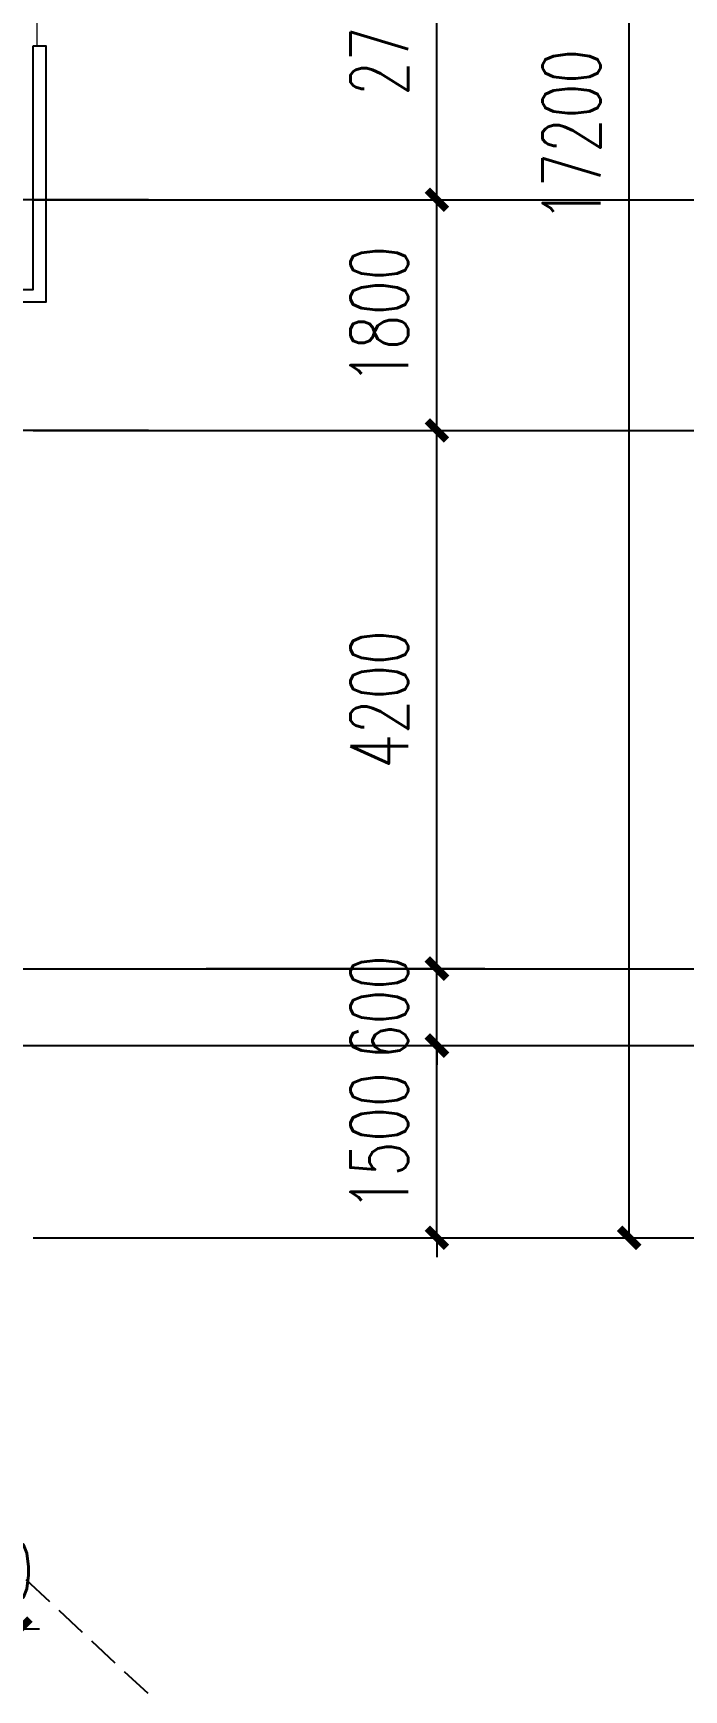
# Model space of a CAD drawing. Extents: x 802298 to 1915382, y -2285475 to -1340051.
# Drawn here: x 1411690 to 1416766, y -2245454 to -2232526 of the extents above; entities that cross this region are included whole.
import ezdxf

# ---------------------------------------------------------------- set-up
doc = ezdxf.new("R2010")
doc.units = 0
doc.header["$LTSCALE"] = 1000
doc.header["$MEASUREMENT"] = 0
doc.linetypes.add('DASH', pattern=[0.35, 0.25, -0.1])
doc.linetypes.add('DOTE', pattern=[2.42, 2, -0.2, 0.02, -0.2])
doc.layers.get('0').update_dxf_attribs({"linetype": 'CONTINUOUS'})
doc.layers.get('Defpoints').update_dxf_attribs({"linetype": 'CONTINUOUS'})
for name, color, linetype in [('8', 8, 'CONTINUOUS'), ('AXIS', 3, 'CONTINUOUS'), ('DOTE', 1, 'CONTINUOUS'), ('WINDOW', 4, 'CONTINUOUS'), ('窗檐', 6, 'CONTINUOUS')]:
    doc.layers.add(name, color=color, linetype=linetype)
doc.layers.add('保温', color=150, linetype='CONTINUOUS', lineweight=9)
doc.styles.add('DIM_FONT', font='SIMPLEX', dxfattribs={"width": 0.7, "bigfont": 'GBCBIG'})
doc.dimstyles.new('DIMN150', dxfattribs={"dimscale": 1.5, "dimtxt": 300, "dimasz": 100, "dimexe": 250, "dimexo": 300, "dimgap": 150, "dimtad": 1, "dimdec": 0, "dimzin": 0, "dimdsep": 46, "dimtxsty": 'DIM_FONT', "dimblk": 'ARCHTICK', "dimcen": 0.09, "dimclrt": 7, "dimazin": 2, "dimtfac": 1, "dimtdec": 0, "dimtix": 1, "dimtmove": 2, "dimatfit": 3, "dimfxl": 0, "dimtolj": 1, "dimtzin": 0, "dimarcsym": 0})

# ---------------------------------------------------------------- blocks, each defined once
blk = doc.blocks.new('_ArchTick')
at = {"color": 0, "linetype": 'ByBlock', "const_width": 0.4}
blk.add_lwpolyline([(-0.5, -0.5), (0.5, 0.5)], dxfattribs=at)
blk = doc.blocks.new('*D545')
at = {"layer": 'AXIS', "color": 0, "lineweight": -2}
for p, q in [((1413040, -2224726), (1416715, -2224726)), ((1416340, -2241926), (1416340, -2224726)), ((1413040, -2241926), (1416715, -2241926))]:
    blk.add_line(p, q, dxfattribs=at)
at = {"layer": 'Defpoints', "color": 0}
for p in [(1412590, -2224726), (1416340, -2224726), (1412590, -2241926)]:
    blk.add_point(p, dxfattribs=at)
at = {"layer": 'AXIS', "color": 0, "lineweight": -2, "xscale": 150, "yscale": 150, "zscale": 150}
for p, rotation in [((1416340, -2224726), 90), ((1416340, -2241926), 270)]:
    blk.add_blockref('_ArchTick', p, dxfattribs=dict(at, rotation=rotation))
at = {"layer": 'AXIS', "color": 7, "insert": (1415890, -2233326), "char_height": 450, "attachment_point": 5, "rotation": 90, "style": 'DIM_FONT'}
blk.add_mtext('\\A1;17200', dxfattribs=at)
blk = doc.blocks.new('*D549')
at = {"layer": 'AXIS', "color": 0, "lineweight": -2}
for p, q in [((1413040, -2231126), (1415215, -2231126)), ((1414840, -2233826), (1414840, -2231126)), ((1413040, -2233826), (1415215, -2233826))]:
    blk.add_line(p, q, dxfattribs=at)
at = {"layer": 'Defpoints', "color": 0}
for p in [(1412590, -2231126), (1414840, -2231126), (1412590, -2233826)]:
    blk.add_point(p, dxfattribs=at)
at = {"layer": 'AXIS', "color": 0, "lineweight": -2, "xscale": 150, "yscale": 150, "zscale": 150}
for p, rotation in [((1414840, -2231126), 90), ((1414840, -2233826), 270)]:
    blk.add_blockref('_ArchTick', p, dxfattribs=dict(at, rotation=rotation))
at = {"layer": 'AXIS', "color": 7, "insert": (1414390, -2232476), "char_height": 450, "attachment_point": 5, "rotation": 90, "style": 'DIM_FONT'}
blk.add_mtext('\\A1;2700', dxfattribs=at)
blk = doc.blocks.new('*D550')
at = {"layer": 'AXIS', "color": 0, "lineweight": -2}
for p, q in [((1413040, -2233826), (1415215, -2233826)), ((1414840, -2235626), (1414840, -2233826)), ((1413040, -2235626), (1415215, -2235626))]:
    blk.add_line(p, q, dxfattribs=at)
at = {"layer": 'Defpoints', "color": 0}
for p in [(1412590, -2233826), (1414840, -2233826), (1412590, -2235626)]:
    blk.add_point(p, dxfattribs=at)
at = {"layer": 'AXIS', "color": 0, "lineweight": -2, "xscale": 150, "yscale": 150, "zscale": 150}
for p, rotation in [((1414840, -2233826), 90), ((1414840, -2235626), 270)]:
    blk.add_blockref('_ArchTick', p, dxfattribs=dict(at, rotation=rotation))
at = {"layer": 'AXIS', "color": 7, "insert": (1414390, -2234726), "char_height": 450, "attachment_point": 5, "rotation": 90, "style": 'DIM_FONT'}
blk.add_mtext('\\A1;1800', dxfattribs=at)
blk = doc.blocks.new('*D551')
at = {"layer": 'AXIS', "color": 0, "lineweight": -2}
for p, q in [((1413040, -2235626), (1415215, -2235626)), ((1414840, -2239826), (1414840, -2235626)), ((1413040, -2239826), (1415215, -2239826))]:
    blk.add_line(p, q, dxfattribs=at)
at = {"layer": 'Defpoints', "color": 0}
for p in [(1412590, -2235626), (1414840, -2235626), (1412590, -2239826)]:
    blk.add_point(p, dxfattribs=at)
at = {"layer": 'AXIS', "color": 0, "lineweight": -2, "xscale": 150, "yscale": 150, "zscale": 150}
for p, rotation in [((1414840, -2235626), 90), ((1414840, -2239826), 270)]:
    blk.add_blockref('_ArchTick', p, dxfattribs=dict(at, rotation=rotation))
at = {"layer": 'AXIS', "color": 7, "insert": (1414390, -2237726), "char_height": 450, "attachment_point": 5, "rotation": 90, "style": 'DIM_FONT'}
blk.add_mtext('\\A1;4200', dxfattribs=at)
blk = doc.blocks.new('*D552')
at = {"layer": 'AXIS', "color": 0, "lineweight": -2}
for p, q in [((1414840, -2239826), (1414840, -2239676)), ((1413040, -2239826), (1415215, -2239826)), ((1414840, -2240426), (1414840, -2239826)), ((1413040, -2240426), (1415215, -2240426)), ((1414840, -2240426), (1414840, -2240576))]:
    blk.add_line(p, q, dxfattribs=at)
at = {"layer": 'Defpoints', "color": 0}
for p in [(1412590, -2239826), (1414840, -2239826), (1412590, -2240426)]:
    blk.add_point(p, dxfattribs=at)
at = {"layer": 'AXIS', "color": 0, "lineweight": -2, "xscale": 150, "yscale": 150, "zscale": 150}
for p, rotation in [((1414840, -2239826), 270), ((1414840, -2240426), 90)]:
    blk.add_blockref('_ArchTick', p, dxfattribs=dict(at, rotation=rotation))
at = {"layer": 'AXIS', "color": 7, "insert": (1414390, -2240126), "char_height": 450, "attachment_point": 5, "rotation": 90, "style": 'DIM_FONT'}
blk.add_mtext('\\A1;600', dxfattribs=at)
blk = doc.blocks.new('*D553')
at = {"layer": 'AXIS', "color": 0, "lineweight": -2}
for p, q in [((1414840, -2240426), (1414840, -2240276)), ((1413040, -2240426), (1415215, -2240426)), ((1414840, -2241926), (1414840, -2240426)), ((1413040, -2241926), (1415215, -2241926)), ((1414840, -2241926), (1414840, -2242076))]:
    blk.add_line(p, q, dxfattribs=at)
at = {"layer": 'Defpoints', "color": 0}
for p in [(1412590, -2240426), (1414840, -2240426), (1412590, -2241926)]:
    blk.add_point(p, dxfattribs=at)
at = {"layer": 'AXIS', "color": 0, "lineweight": -2, "xscale": 150, "yscale": 150, "zscale": 150}
for p, rotation in [((1414840, -2240426), 270), ((1414840, -2241926), 90)]:
    blk.add_blockref('_ArchTick', p, dxfattribs=dict(at, rotation=rotation))
at = {"layer": 'AXIS', "color": 7, "insert": (1414390, -2241176), "char_height": 450, "attachment_point": 5, "rotation": 90, "style": 'DIM_FONT'}
blk.add_mtext('\\A1;1500', dxfattribs=at)
blk = doc.blocks.new('*D566')
at = {"layer": 'AXIS', "color": 0, "lineweight": -2}
for p, q in [((1410990, -2243176), (1410990, -2245351)), ((1411590, -2243176), (1411590, -2245351)), ((1410990, -2244976), (1410840, -2244976)), ((1410990, -2244976), (1411590, -2244976)), ((1411590, -2244976), (1411740, -2244976))]:
    blk.add_line(p, q, dxfattribs=at)
at = {"layer": 'Defpoints', "color": 0}
for p in [(1410990, -2242726), (1411590, -2242726), (1411590, -2244976)]:
    blk.add_point(p, dxfattribs=at)
at = {"layer": 'AXIS', "color": 0, "lineweight": -2, "xscale": 150, "yscale": 150, "zscale": 150}
blk.add_blockref('_ArchTick', (1410990, -2244976), dxfattribs=at)
at = {"layer": 'AXIS', "color": 0, "lineweight": -2, "xscale": 150, "yscale": 150, "zscale": 150, "rotation": 180}
blk.add_blockref('_ArchTick', (1411590, -2244976), dxfattribs=at)
at = {"layer": 'AXIS', "color": 7, "insert": (1411290, -2244526), "char_height": 450, "attachment_point": 5, "style": 'DIM_FONT'}
blk.add_mtext('\\A1;600', dxfattribs=at)

msp = doc.modelspace()

# ---------------------------------------------------------------- linework, layer by layer
at = {"layer": '8', "linetype": 'DASH'}
msp.add_line((1407290.5, -2240526.4), (1424229.8, -2256379.9), dxfattribs=at)
at = {"layer": 'AXIS'}
for p, q in [((1411690.5, -2233826.4), (1417690.5, -2233826.4)), ((1411690.5, -2235626.4), (1417690.5, -2235626.4)), ((1411690.5, -2239826.4), (1417690.5, -2239826.4)), ((1411690.5, -2240426.4), (1417690.5, -2240426.4)), ((1411690.5, -2241926.4), (1417690.5, -2241926.4))]:
    msp.add_line(p, q, dxfattribs=at)
at = {"layer": 'DOTE', "linetype": 'DOTE'}
for p, q in [((1412590.5, -2233826.4), (1406490.5, -2233826.4)), ((1412590.5, -2235626.4), (1407690.5, -2235626.4)), ((1405790.5, -2239826.4), (1412590.5, -2239826.4)), ((1398790.5, -2240426.4), (1412590.5, -2240426.4)), ((1378090.5, -2241926.4), (1412590.5, -2241926.4))]:
    msp.add_line(p, q, dxfattribs=at)
at = {"layer": 'WINDOW', "color": 4}
msp.add_lwpolyline([(1410390.5, -2234526.4), (1411690.5, -2234526.4), (1411690.5, -2232626.4)], dxfattribs=at)
at = {"layer": '保温', "ltscale": 0.5}
msp.add_lwpolyline([(1410490.5, -2226526.4), (1410490.5, -2226496.4), (1411120.5, -2226496.4), (1411120.5, -2230996.4), (1411720.5, -2230996.4), (1411720.5, -2231256.4), (1411120.5, -2231256.4), (1411120.5, -2232396.4), (1411720.5, -2232396.4), (1411720.5, -2232626.4), (1411690.5, -2232626.4)], dxfattribs=at)
at = {"layer": '窗檐', "ltscale": 0.5}
msp.add_lwpolyline([(1411690.5, -2232626.4), (1411790.5, -2232626.4), (1411790.5, -2234526.4), (1411790.5, -2234626.4), (1410490.5, -2234626.4), (1410490.5, -2235526.4), (1410390.5, -2235526.4)], dxfattribs=at)

# ---------------------------------------------------------------- dimensions: what is measured, and where the dimension line sits
at = {"layer": 'AXIS'}
for p1, p2, distance, picture, middle in [((1412590.5, -2241926.4), (1412590.5, -2224726.4), -3750, '*D545', (1415890.5, -2233326.4)), ((1412590.5, -2233826.4), (1412590.5, -2231126.4), -2250, '*D549', (1414390.5, -2232476.4)), ((1412590.5, -2235626.4), (1412590.5, -2233826.4), -2250, '*D550', (1414390.5, -2234726.4)), ((1412590.5, -2239826.4), (1412590.5, -2235626.4), -2250, '*D551', (1414390.5, -2237726.4)), ((1412590.5, -2240426.4), (1412590.5, -2239826.4), -2250, '*D552', (1414390.5, -2240126.4)), ((1412590.5, -2241926.4), (1412590.5, -2240426.4), -2250, '*D553', (1414390.5, -2241176.4)), ((1410990.5, -2242726.4), (1411590.5, -2242726.4), -2250, '*D566', (1411290.5, -2244526.4))]:
    dim = msp.add_aligned_dim(p1=p1, p2=p2, distance=distance, dimstyle='DIMN150', dxfattribs=at)
    dim.commit()
    dim.dimension.update_dxf_attribs({"geometry": picture, "text_midpoint": middle})

doc.saveas('drawing.dxf')
